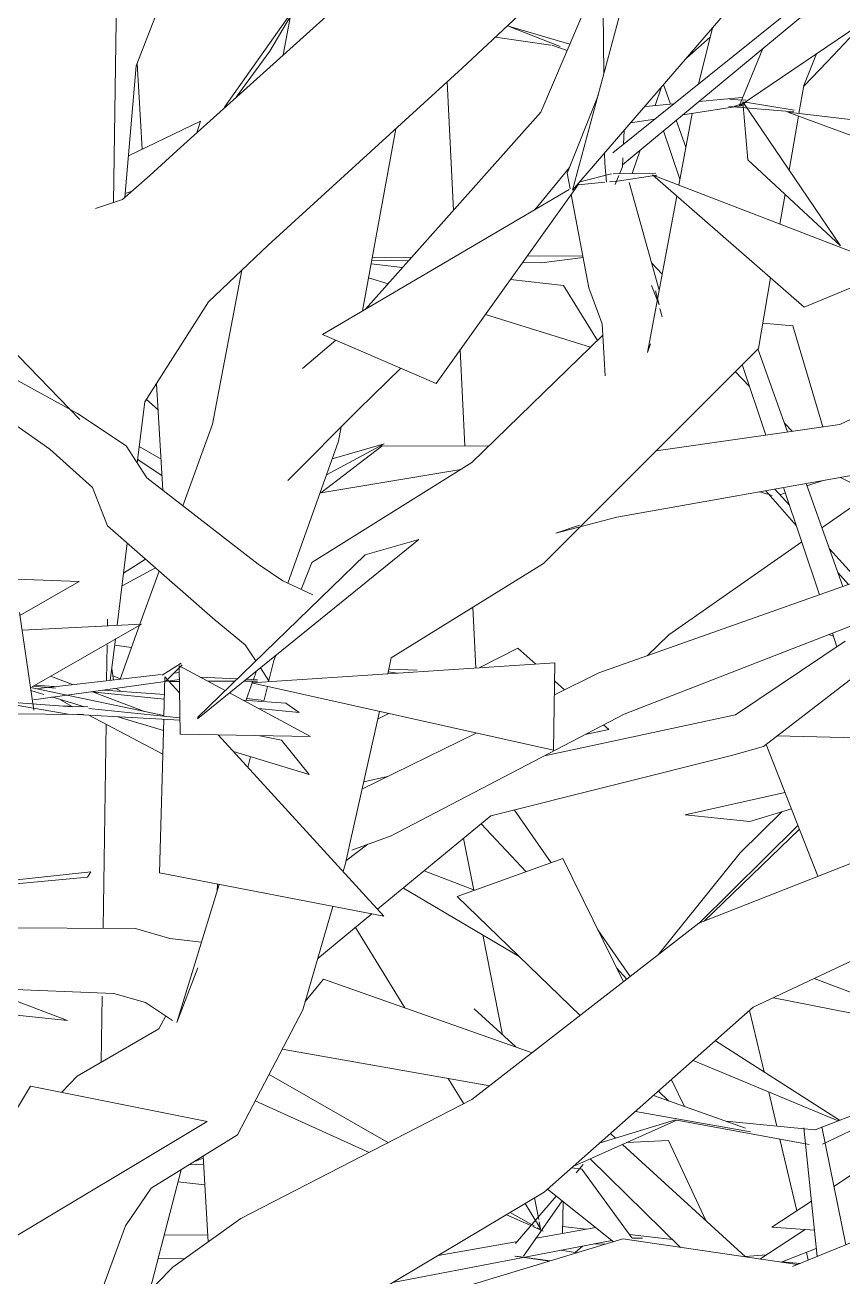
# Model space of a CAD drawing. Header units: millimetres. Extents: x 78096 to 288885, y -20632 to 149556.
# Drawn here: x 251987.7 to 252204.4, y 93722.4 to 94054.1 of the extents above; entities that cross this region are included whole.
import ezdxf

# ---------------------------------------------------------------- set-up
doc = ezdxf.new("R2010")
doc.units = ezdxf.units.MM
doc.layers.add('G-IMPT', color=8, linetype='Continuous', lineweight=9)
doc.layers.add('L-PLNT', color=71, linetype='Continuous', lineweight=9)

# ---------------------------------------------------------------- blocks, each defined once
blk = doc.blocks.new('ZZ-V - Tree Broadleaf 1 - 3dtree rotund SIMPLU-4826059-TOMH A-A')
at = {"layer": 'G-IMPT'}
for p, q in [((26322.31, 94021.16), (26320.93, 94043.97)), ((26404.74, 94004.96), (26403.07, 94039.01)), ((26407.81, 93942.56), (26406.56, 93968.05)), ((26327.77, 93930.82), (26326.06, 93959.06)), ((26386.42, 93943.16), (26371.11, 93934.87)), ((26386.42, 93943.16), (26372.64, 93939.15)), ((26502.39, 93920.85), (26515.61, 93930.08)), ((26461.81, 93892.53), (26497.06, 93917.13)), ((26325.76, 93910.3), (26316.93, 93905.51)), ((26323.17, 93912.56), (26317.34, 93908.86)), ((26410.7, 93883.72), (26409.91, 93899.82)), ((26319.43, 93889.13), (26314.97, 93889.76)), ((26456.09, 93886.97), (26461.81, 93892.53)), ((26314.19, 93883.5), (26314.63, 93880.55)), ((26387.61, 93883.41), (26395.13, 93883.12)), ((26314.45, 93881.78), (26316.44, 93880.89)), ((26354.58, 93875.11), (26349.96, 93875.62)), ((26420.91, 93846.1), (26430.62, 93832.16)), ((26480.71, 93834.76), (26491.73, 93845.65)), ((26412.11, 93842.41), (26423.99, 93829.77)), ((26496.05, 93841.99), (26469.81, 93816.01)), ((26471.22, 93816.68), (26496.42, 93841.03)), ((26407.46, 93838.59), (26410.15, 93824.91)), ((26458.97, 93807.71), (26480.71, 93834.76)), ((26391.87, 93793.72), (26378.79, 93815.01)), ((26442.99, 93814.41), (26451.62, 93802.01)), ((26412.5, 93813.01), (26417.71, 93786.59)), ((26447.97, 93804.27), (26450.74, 93801.32)), ((26489.54, 93796.36), (26516.04, 93791.11)), ((26410.21, 93793.44), (26421.27, 93783.34)), ((26483.23, 93792.98), (26487.06, 93776.71)), ((26507.08, 93763.92), (26474.16, 93784.96)), ((26506.67, 93763.76), (26468.24, 93779.72)), ((26355.9, 93776.07), (26387.51, 93757.98)), ((26407.5, 93768.27), (26403.37, 93775)), ((26488.31, 93771.38), (26490.44, 93762.33)), ((26352.22, 93769.04), (26382.44, 93755.37)), ((26446.38, 93760.39), (26447.71, 93759.18)), ((26449.53, 93757.52), (26482.17, 93727.7)), ((26461.77, 93758.56), (26450.57, 93757.99)), ((26461.77, 93758.56), (26471.59, 93737.37)), ((26491.24, 93758.93), (26495.72, 93739.92)), ((26339.79, 93731.71), (26338.42, 93754.43)), ((26440.99, 93753.72), (26464.95, 93730.23)), ((26338.55, 93752.29), (26334.65, 93752.09)), ((26436.06, 93751.27), (26438.8, 93750.99)), ((26439.11, 93752.17), (26437.28, 93750.03)), ((26452.03, 93732.79), (26438.8, 93750.99)), ((26331.75, 93747.63), (26338.88, 93746.8)), ((26431.98, 93743.84), (26421.23, 93731.29)), ((26429.71, 93745.65), (26447.13, 93731.72)), ((26433.55, 93742.58), (26423.35, 93727.89)), ((26426.78, 93736.9), (26423.74, 93741.84)), ((26426.23, 93743.33), (26427.36, 93737.6)), ((26433.86, 93742.33), (26433.65, 93733.92)), ((26418.81, 93738.9), (26425.23, 93736)), ((26419.81, 93739.5), (26426.22, 93735.82)), ((26425.82, 93735.73), (26428.55, 93734.5)), ((26442.45, 93735.47), (26426.69, 93732.7)), ((26427.84, 93735.17), (26426.85, 93736.79)), ((26426.94, 93735.41), (26428.55, 93734.5)), ((26427.48, 93737), (26427.84, 93735.17)), ((26433.69, 93735.75), (26439.91, 93735.03)), ((26497.94, 93734.96), (26485.97, 93727.14)), ((26339.68, 93733.49), (26328.11, 93733.57)), ((26446.69, 93732.08), (26388.65, 93720.94)), ((26421.31, 93731.75), (26400.73, 93728.13)), ((26438.98, 93730.6), (26437, 93728.9)), ((26444.96, 93731.07), (26441.91, 93731.16)), ((26451.38, 93733.69), (26462.78, 93732.36)), ((26454.89, 93732.66), (26452.11, 93732.68)), ((26333.54, 93727.27), (26326.46, 93727.21)), ((26430.28, 93726.63), (26420.99, 93727.87)), ((26430.38, 93726.66), (26421.33, 93727.87)), ((26421.33, 93727.87), (26430.38, 93726.66)), ((26437.52, 93728.82), (26433.24, 93729.5)), ((26482.04, 93727.82), (26487.69, 93728.27)), ((26491.6, 93726.32), (26500.89, 93729.96)), ((26498.3, 93728.95), (26498.79, 93726.86)), ((26496.64, 93725.98), (26491.82, 93726.4))]:
    blk.add_line(p, q, dxfattribs=at)
blk = doc.blocks.new('ZZ-V - Tree Broadleaf 1 - 3dtree rotund SIMPLU-4826034-TOMH A-A')
at = {"layer": 'G-IMPT'}
for p, q in [((26548.81, 94101.97), (26447.02, 94020.26)), ((26550.07, 94100.35), (26449.52, 94017)), ((26314.68, 94007.04), (26315.66, 94075.67)), ((26320.65, 94043.24), (26331.18, 94070.31)), ((26535.86, 94070.2), (26480.49, 94032.54)), ((26331.56, 94020.86), (26382.55, 94066.84)), ((26359.61, 94046.16), (26363.58, 94066.88)), ((26407.05, 94042.64), (26426.09, 94060.39)), ((26427.93, 94031), (26440.94, 94061.6)), ((26479.48, 94060.4), (26436.32, 94010.31)), ((26344.1, 94032.28), (26361.75, 94057.3)), ((26356.08, 94047.12), (26361.58, 94056.44)), ((26436.32, 94010.31), (26448.67, 94056.29)), ((26444.47, 94057.73), (26444.62, 94041.2)), ((26206.16, 94052.46), (26305.72, 93949.53)), ((26419.12, 94053.89), (26433.01, 94048.35)), ((26419.36, 94053.8), (26435.6, 94049.04)), ((26473.38, 94053.33), (26469.65, 94038.42)), ((26503.79, 94044.29), (26511.25, 94052.27)), ((26415.87, 94050.86), (26430.58, 94048.71)), ((26472.77, 94050.9), (26466.59, 94045.37)), ((26356.08, 94047.12), (26347.2, 94034.96)), ((26430.81, 94048.72), (26434.86, 94047.29)), ((26486.76, 94047.87), (26480.49, 94032.54)), ((26497.58, 94038.02), (26500.92, 94046.43)), ((26320.65, 94043.24), (26317.68, 94008.36)), ((26355.7, 93995.77), (26407.05, 94042.64)), ((26503.79, 94044.29), (26497.56, 94037.87)), ((26458.23, 94032.76), (26459.89, 94037.66)), ((26460.42, 94038.28), (26462.26, 94033.13)), ((26496.31, 94030.63), (26497.58, 94038.02)), ((26434.92, 94014.84), (26443.07, 94035.45)), ((26463.15, 94033.21), (26455.63, 94032.53)), ((26481.52, 94032.78), (26465.56, 94030.3)), ((26481.24, 94034.84), (26469.79, 94033.81)), ((26494.95, 94031.06), (26477.73, 94032.46)), ((26482.24, 94034.14), (26477.97, 94034.33)), ((26482.49, 94033.68), (26479.03, 94032.46)), ((26507.28, 93995.6), (26481.43, 94033.73)), ((26481.43, 94033.73), (26482.8, 94018.4)), ((26482.12, 94033.65), (26495.05, 94031.52)), ((26381.46, 93978.8), (26427.93, 94031)), ((26458.08, 94029.14), (26451.69, 94028.15)), ((26464.47, 94011.69), (26468.01, 94030.68)), ((26571.75, 94002.16), (26493.39, 94030.97)), ((26493.39, 94030.97), (26574.34, 94021.46)), ((26493.72, 94015.6), (26496.19, 94029.94)), ((26337.72, 94028.62), (26318.61, 94019.38)), ((26336.76, 94025.55), (26337.72, 94028.62)), ((26380.63, 93978.32), (26389.49, 94026.61)), ((26449.98, 94026.16), (26449.8, 94022.5)), ((26460.46, 94026.07), (26464.76, 94013.25)), ((26463.79, 94028.83), (26466.34, 94021.71)), ((26324.28, 94014.2), (26331.56, 94020.86)), ((26444.81, 94020.16), (26444.83, 94017.5)), ((26452.14, 94014.71), (26454.23, 94020.91)), ((26426.29, 94005.15), (26435.49, 94016.29)), ((26444.83, 94017.5), (26445.28, 94012.42)), ((26449.52, 94016.48), (26448.77, 94014.65)), ((26449.63, 94018.93), (26449.52, 94016.48)), ((26507.28, 93995.6), (26482.8, 94018.4)), ((26317.06, 94007.82), (26324.28, 94014.2)), ((26435.7, 94010.68), (26434.92, 94014.84)), ((26437.83, 94011.77), (26444.89, 94012.42)), ((26438.24, 94012.54), (26446.64, 94014.61)), ((26446.12, 94012.53), (26447.39, 94012.64)), ((26447.07, 94014.62), (26458.38, 94014.83)), ((26448.61, 94014.25), (26447.62, 94011.81)), ((26458.61, 94014.34), (26447.63, 94012.66)), ((26459.28, 93983.84), (26451.36, 94012.4)), ((26497.65, 93979.36), (26457.49, 94014.37)), ((26522.13, 93989.46), (26457.88, 94014.23)), ((26319.63, 94010.09), (26317.77, 94009.47)), ((26370.08, 93972.12), (26435.4, 94010.5)), ((26400.18, 93959.13), (26438.02, 94012.04)), ((26440.65, 93984.45), (26435.98, 94009.19)), ((26491.27, 94001.36), (26492.63, 94009.25)), ((26317.06, 94007.82), (26309.87, 94005.48)), ((26456.2, 93967.28), (26463.93, 94008.76)), ((26339.82, 93980.73), (26355.7, 93995.77)), ((26393.72, 93992.58), (26383.23, 93992.49)), ((26439.05, 93992.94), (26424.27, 93992.82)), ((26391.29, 93989.84), (26382.92, 93990.79)), ((26392.85, 93991.6), (26383.09, 93991.75)), ((26428.08, 93991.04), (26423.05, 93991.12)), ((26428.08, 93991.04), (26439.13, 93992.48)), ((26457.27, 93991.09), (26460.07, 93988.06)), ((26497.65, 93979.36), (26522.13, 93989.46)), ((26340.89, 93948.31), (26348.7, 93989.14)), ((26387.43, 93985.51), (26382.25, 93987.13)), ((26433.9, 93985.03), (26419.84, 93986.62)), ((26485.6, 93968.41), (26488.81, 93987.06)), ((26442.92, 93970.52), (26433.9, 93985.03)), ((26444.17, 93974.9), (26440.65, 93984.45)), ((26459.29, 93979.94), (26457.27, 93985.08)), ((26458.27, 93983.66), (26459.29, 93979.94)), ((26322.98, 93954.22), (26339.82, 93980.73)), ((26507.15, 93948.26), (26573.21, 93979.56)), ((26441.07, 93968.73), (26413.26, 93977.42)), ((26459.48, 93979), (26460.09, 93976.74)), ((26444.17, 93974.9), (26444.94, 93961.11)), ((26486.75, 93975.1), (26494.71, 93974.38)), ((26502.64, 93947.62), (26494.71, 93974.38)), ((26373.58, 93970.61), (26364.73, 93963.06)), ((26370.08, 93972.12), (26400.18, 93959.13)), ((26409.61, 93938.17), (26444.34, 93971.9)), ((26456.94, 93969.6), (26456.2, 93967.28)), ((26428.65, 93911.44), (26485.6, 93968.41)), ((26485.44, 93968.26), (26493.3, 93946.28)), ((26305.16, 93951.19), (26283.15, 93963.25)), ((26379.66, 93952.29), (26390.83, 93963.16)), ((26481.28, 93964.1), (26487.55, 93945.45)), ((26479.44, 93962.25), (26483.24, 93958.27)), ((26322.98, 93954.22), (26320.98, 93938.08)), ((26297.81, 93941.68), (26283.85, 93951.52)), ((26318.07, 93942.59), (26305.16, 93951.19)), ((26379.66, 93952.29), (26360.84, 93933.4)), ((26333.06, 93926.72), (26340.89, 93948.31)), ((26374.3, 93943.81), (26375, 93947.61)), ((26458.49, 93941.29), (26507.15, 93948.26)), ((26492.47, 93948.62), (26494.53, 93946.45)), ((26360.88, 93906.2), (26374.3, 93943.81)), ((26309.15, 93931.58), (26297.81, 93941.68)), ((26323.54, 93934.1), (26318.07, 93942.59)), ((26385.75, 93942.47), (26369.58, 93930.17)), ((26385.75, 93942.47), (26414.16, 93942.59)), ((26367.19, 93911.67), (26409.61, 93938.17)), ((26369.58, 93930.17), (26406.71, 93936.36)), ((26353.02, 93911.25), (26323.54, 93934.1)), ((26448.03, 93923.67), (26513.7, 93935.34)), ((26502.42, 93933.33), (26498.41, 93932)), ((26541.93, 93917.03), (26507.3, 93934.2)), ((26313.05, 93921.42), (26309.15, 93931.58)), ((26485.95, 93930.41), (26489.23, 93929.42)), ((26487.5, 93930.68), (26495.59, 93921.51)), ((26489.91, 93931.11), (26493.79, 93926.86)), ((26492.71, 93930.1), (26491.27, 93929.63)), ((26492.23, 93931.52), (26501.76, 93903.15)), ((26498.2, 93932.58), (26507.94, 93905.34)), ((26431.91, 93919.43), (26448.03, 93923.67)), ((26341.57, 93896.45), (26313.05, 93921.42)), ((26438.17, 93921.56), (26431.91, 93919.43)), ((26318.33, 93916.8), (26315.63, 93895.05)), ((26395.61, 93917.75), (26336.9, 93870.29)), ((26395.61, 93917.75), (26381.34, 93913.74)), ((26381.34, 93913.74), (26336.89, 93870.65)), ((26504.38, 93915.28), (26512.19, 93906.74)), ((26359.58, 93906.8), (26353.02, 93911.25)), ((26367.19, 93911.67), (26364.44, 93904.57)), ((26388.28, 93886.4), (26428.65, 93911.44)), ((26305.55, 93906.67), (26254.41, 93908.44)), ((26289.88, 93897.6), (26305.55, 93906.67)), ((26321.69, 93895.36), (26326.78, 93909.4)), ((26359.58, 93906.8), (26367.52, 93903.16)), ((26443.3, 93882.43), (26511.92, 93906.75)), ((26506.63, 93909), (26509.4, 93905.85)), ((26289.76, 93898.44), (26293.53, 93872.57)), ((26313.07, 93894.91), (26313.1, 93896.69)), ((26349.53, 93889.9), (26341.57, 93896.45)), ((26449.98, 93871.49), (26517.06, 93897.62)), ((26322.12, 93895.38), (26290.45, 93893.74)), ((26322.12, 93895.38), (26293.14, 93878.78)), ((26316.4, 93880.75), (26321.59, 93895.08)), ((26505.18, 93892.99), (26506.39, 93889.37)), ((26312.86, 93880.36), (26313, 93889.89)), ((26315.17, 93891.4), (26313.81, 93880.46)), ((26349.53, 93889.9), (26352.35, 93885.64)), ((26479.53, 93871.34), (26508.58, 93890.84)), ((26505.45, 93892.17), (26504.18, 93892.61)), ((26357.66, 93887.07), (26357.13, 93885.69)), ((26387.34, 93882.17), (26388.28, 93886.4)), ((26421.83, 93889), (26411.53, 93883.78)), ((26421.83, 93889), (26426.55, 93884.78)), ((26332.63, 93885), (26327.59, 93881.81)), ((26332.85, 93884.61), (26328.54, 93880.21)), ((26344.22, 93877.76), (26332.09, 93884.29)), ((26332.09, 93884.29), (26332.32, 93866.2)), ((26351.26, 93879.77), (26431.66, 93885.12)), ((26353.59, 93883.78), (26355.85, 93880.37)), ((26355.77, 93880.07), (26357.13, 93885.69)), ((26431.27, 93861.94), (26431.66, 93885.12)), ((26486.89, 93862.97), (26514.99, 93884.57)), ((26332.14, 93880.66), (26293.44, 93875.26)), ((26327.28, 93881.98), (26297.34, 93878.61)), ((26303.84, 93879.34), (26297.96, 93881.54)), ((26328.29, 93881.42), (26328, 93870.93)), ((26332.18, 93877.16), (26328.29, 93881.42)), ((26332.14, 93880.2), (26329.41, 93880.2)), ((26332.11, 93882.52), (26330.64, 93882.35)), ((26337.57, 93881.34), (26347.43, 93880.87)), ((26346.75, 93880.21), (26339.67, 93880.21)), ((26352.85, 93880.22), (26349.18, 93880.22)), ((26349.83, 93875.26), (26351.6, 93880.22)), ((26349.85, 93880.76), (26352.85, 93880.61)), ((26431.27, 93861.94), (26351.26, 93879.77)), ((26351.76, 93880.67), (26352.58, 93882.96)), ((26389.96, 93882.35), (26387.45, 93882.69)), ((26431.51, 93876.65), (26443.3, 93882.43)), ((26431.58, 93880.28), (26434.17, 93877.96)), ((26328, 93871.13), (26292.66, 93878.55)), ((26296.19, 93876.73), (26292.78, 93877.76)), ((26299.29, 93878.36), (26293.42, 93878.94)), ((26298.96, 93878.79), (26293.81, 93879.16)), ((26297.06, 93878.58), (26294.09, 93878.25)), ((26328.12, 93875.48), (26308.82, 93877.41)), ((26322.92, 93872.2), (26309.08, 93877.38)), ((26328.16, 93876.7), (26312.04, 93877.86)), ((26315.31, 93878.31), (26316.8, 93877.51)), ((26366.88, 93865.55), (26345.37, 93877.14)), ((26354.61, 93875.26), (26355.48, 93878.84)), ((26286.86, 93874.24), (26302.67, 93871.53)), ((26287.12, 93874.7), (26303.74, 93873.43)), ((26306.96, 93873.48), (26298.34, 93876.08)), ((26300.48, 93873.67), (26307.85, 93873.45)), ((26300.59, 93875.26), (26303.76, 93873.57)), ((26360.35, 93874.39), (26348.94, 93875.21)), ((26363.9, 93871.91), (26360.35, 93874.39)), ((26286.64, 93871.62), (26306.75, 93871.4)), ((26332.28, 93869.88), (26305.05, 93871.42)), ((26308.12, 93872.97), (26332.27, 93870.49)), ((26308.15, 93871.25), (26327.72, 93860.87)), ((26327.89, 93867.16), (26315.79, 93870.81)), ((26327.97, 93870.13), (26326.84, 93829.46)), ((26363.9, 93871.91), (26353.06, 93872.99)), ((26377.39, 93837.58), (26385.12, 93872.23)), ((26387.61, 93871.67), (26384.66, 93870.17)), ((26388.21, 93839.25), (26449.98, 93871.49)), ((26428.9, 93860.49), (26479.53, 93871.34)), ((26311.92, 93814.79), (26312.7, 93868.83)), ((26380.52, 93851.64), (26410.81, 93866.5)), ((26445.94, 93867.43), (26439.64, 93866.09)), ((26444.56, 93868.66), (26445.94, 93867.43)), ((26366.88, 93865.55), (26332.32, 93866.2)), ((26386.34, 93817.97), (26342.38, 93866.01)), ((26359.17, 93864.6), (26353.42, 93865.8)), ((26359.17, 93864.6), (26366.48, 93855.52)), ((26487.59, 93863.51), (26501.33, 93828.56)), ((26517.02, 93865.12), (26490.48, 93865.73)), ((26366.48, 93855.52), (26346.45, 93861.57)), ((26350.3, 93857.35), (26350.99, 93860.2)), ((26414.7, 93844.54), (26478.45, 93860.51)), ((26486.89, 93862.97), (26478.45, 93860.51)), ((26387.31, 93854.97), (26380.97, 93853.62)), ((26466.13, 93844.84), (26492.61, 93850.74)), ((26384.64, 93819.82), (26414.7, 93844.54)), ((26483.32, 93843.03), (26466.13, 93844.84)), ((26469.75, 93816.1), (26544.45, 93845.57)), ((26483.32, 93843.03), (26494.3, 93846.45)), ((26376.13, 93831.96), (26377.39, 93837.57)), ((26376.28, 93832.61), (26382.07, 93837.03)), ((26377.86, 93835.51), (26388.21, 93839.25)), ((26375.51, 93829.81), (26376.13, 93831.96)), ((26397.01, 93829.99), (26410.33, 93824.85)), ((26405.71, 93823.18), (26433.72, 93833.27)), ((26433.72, 93833.27), (26449.78, 93800.57)), ((26250.43, 93823.46), (26308.63, 93829.77)), ((26307.82, 93828.34), (26250.43, 93823)), ((26307.82, 93828.34), (26308.63, 93829.77)), ((26386.34, 93817.97), (26326.84, 93829.46)), ((26331.44, 93789.85), (26342.71, 93826.39)), ((26342.17, 93824.65), (26342.23, 93826.48)), ((26422.18, 93807.28), (26391.48, 93825.44)), ((26484.21, 93793.84), (26550.9, 93825.31)), ((26364.82, 93793.14), (26372.82, 93820.58)), ((26405.71, 93823.18), (26438.33, 93791.67)), ((26368.8, 93806.79), (26383.14, 93818.58)), ((26320.47, 93814.75), (26257.69, 93815.07)), ((26329.56, 93812.08), (26320.47, 93814.75)), ((26409.65, 93769.38), (26469.75, 93816.1)), ((26302.46, 93790.32), (26250.43, 93810.13)), ((26329.56, 93812.08), (26338, 93811.13)), ((26336.99, 93804.26), (26331.44, 93789.85)), ((26365.48, 93795.4), (26370.33, 93801.32)), ((26425.63, 93781.8), (26370.33, 93801.32)), ((26500.34, 93801.45), (26513.97, 93796.39)), ((26314.73, 93797.52), (26280.06, 93798.85)), ((26323.15, 93795.1), (26314.73, 93797.52)), ((26311.42, 93779.27), (26311.67, 93796.75)), ((26323.15, 93795.1), (26330.35, 93790.34)), ((26428.83, 93744.87), (26484.21, 93793.84)), ((26302.46, 93790.32), (26288.21, 93791.87)), ((26326.72, 93788.14), (26328.5, 93791.56)), ((26347.54, 93760.08), (26364.82, 93793.14)), ((26305.03, 93775.57), (26326.72, 93788.14)), ((26359.4, 93782.77), (26414.39, 93773.06)), ((26505.54, 93746.38), (26558.68, 93781.35)), ((26622.8, 93777.51), (26494.6, 93725.15)), ((26300.98, 93771.33), (26305.03, 93775.57)), ((26462.52, 93774.66), (26466.02, 93767.54)), ((26535.19, 93774.9), (26500.62, 93761.39)), ((26541.65, 93776.31), (26502.53, 93757.55)), ((26292.68, 93772.99), (26282.29, 93755.68)), ((26339.51, 93763.6), (26292.68, 93772.99)), ((26482.16, 93761.84), (26457.76, 93770.45)), ((26459.09, 93771.63), (26461.77, 93769.04)), ((26348.45, 93737.88), (26409.65, 93769.38)), ((26436.64, 93751.78), (26463.92, 93763.94)), ((26463.6, 93764), (26443.6, 93757.93)), ((26453, 93766.24), (26483.49, 93760.86)), ((26463.92, 93763.94), (26499.06, 93757.49)), ((26476.97, 93763.67), (26500.48, 93761.34)), ((26339.51, 93763.6), (26260.61, 93716.32)), ((26497.61, 93761.92), (26501.11, 93727.81)), ((26502.33, 93762.14), (26508.69, 93730.9)), ((26324.69, 93745.92), (26347.54, 93760.08)), ((26324.29, 93718.79), (26332.57, 93750.81)), ((26317.86, 93735.92), (26324.69, 93745.92)), ((26371.56, 93710.76), (26428.83, 93744.87)), ((26489.13, 93735.59), (26499.61, 93742.48)), ((26330.39, 93725.03), (26348.45, 93737.88)), ((26310.77, 93716.72), (26317.86, 93735.92)), ((26500.4, 93734.79), (26489.13, 93735.59)), ((26387.95, 93713.84), (26449.64, 93732.48)), ((26449.64, 93732.48), (26495.91, 93725.68)), ((26322.08, 93716.54), (26330.39, 93725.03))]:
    blk.add_line(p, q, dxfattribs=at)
blk = doc.blocks.new('ZZ-V - Tree Broadleaf 2 - 3dtree rotund SIMPLU-4826109-TOMH A-A')
at = {"layer": 'G-IMPT'}
for p, q in [((26326.48, 93952.12), (26323.38, 93954.85)), ((26327.27, 93939.08), (26321.51, 93942.41)), ((26327.54, 93934.62), (26321.08, 93938.93)), ((26335.82, 93752.82), (26338.45, 93753.86))]:
    blk.add_line(p, q, dxfattribs=at)

msp = doc.modelspace()

# ---------------------------------------------------------------- block references
at = {"layer": 'L-PLNT'}
for name in ['ZZ-V - Tree Broadleaf 1 - 3dtree rotund SIMPLU-4826059-TOMH A-A', 'ZZ-V - Tree Broadleaf 2 - 3dtree rotund SIMPLU-4826109-TOMH A-A', 'ZZ-V - Tree Broadleaf 1 - 3dtree rotund SIMPLU-4826034-TOMH A-A']:
    msp.add_blockref(name, (225696.455, 0), dxfattribs=at)

doc.saveas('drawing.dxf')
